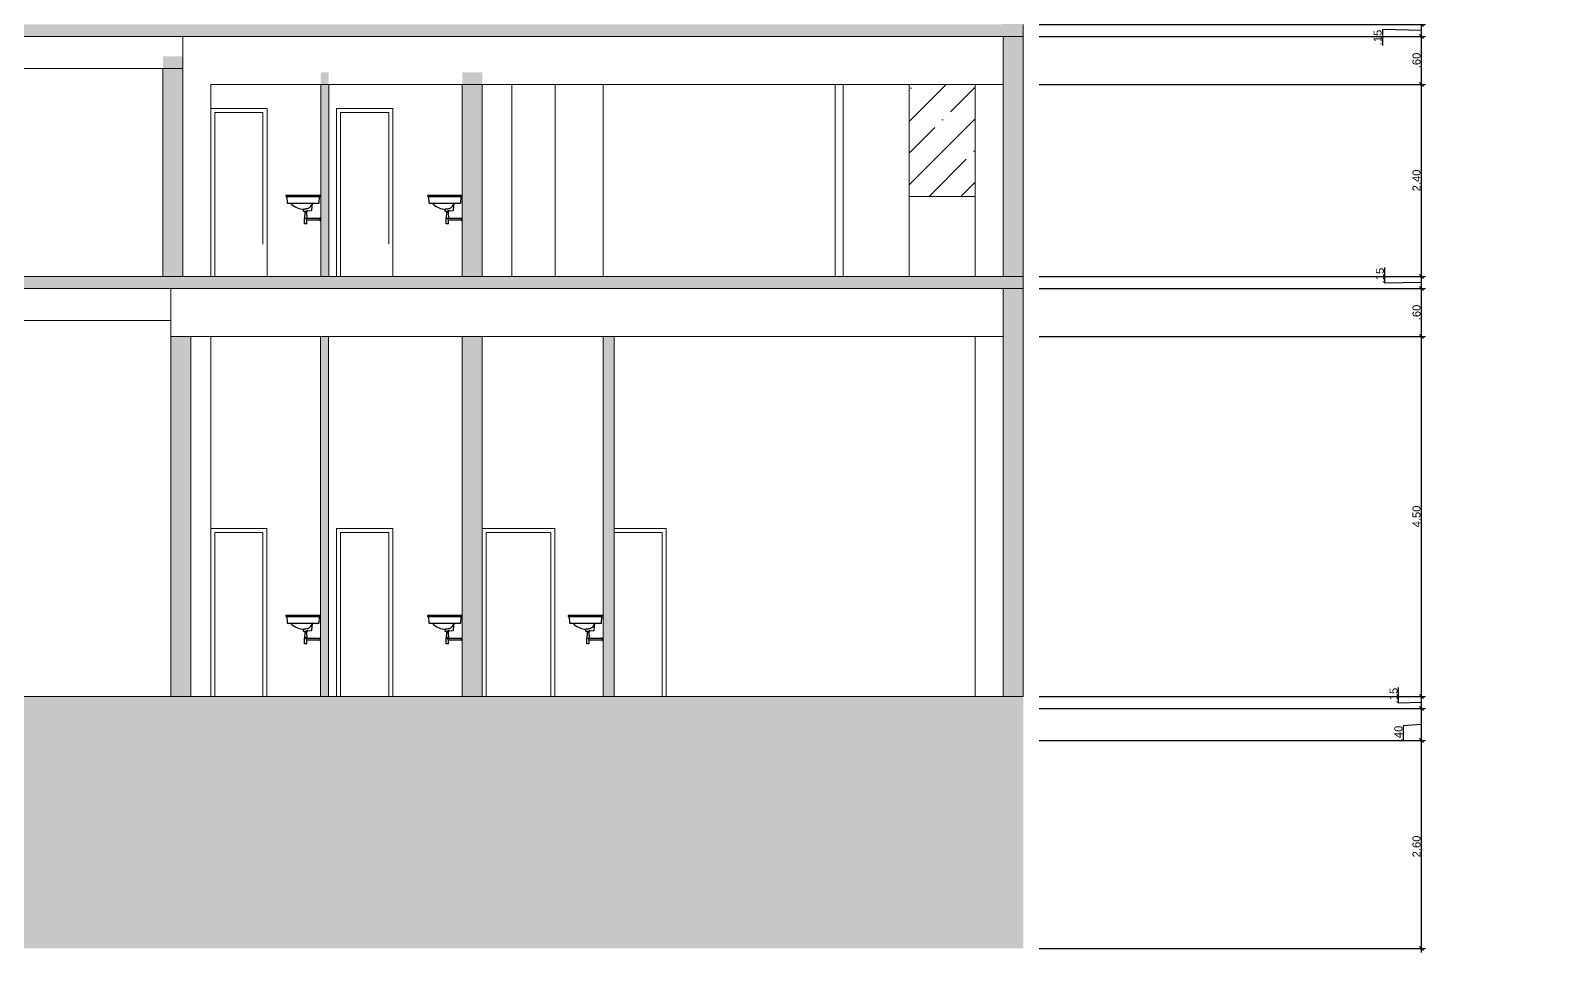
# Model space of a CAD drawing. Header units: millimetres. Extents: x 2878 to 6301, y 540 to 1980.
# Drawn here: x 3065.38 to 3084.44, y 945.43 to 956.95 of the extents above; entities that cross this region are included whole.
import ezdxf

# ---------------------------------------------------------------- set-up
doc = ezdxf.new("R2010")
doc.units = ezdxf.units.MM
doc.header["$LTSCALE"] = 4
for name, color, linetype, lineweight in [('ALVENARIA', 4, 'Continuous', 20), ('COTAS', 35, 'Continuous', 5), ('grosso', 1, 'Continuous', 25), ('PILAR', 1, 'Continuous', 5), ('PORTA', 2, 'Continuous', 20), ('SOLEIRA', 1, 'Continuous', 5)]:
    doc.layers.add(name, color=color, linetype=linetype, lineweight=lineweight)
doc.styles.get("Standard").update_dxf_attribs({"font": 'arial.ttf'})
doc.dimstyles.new('ISO-25', dxfattribs={"dimscale": 0, "dimtxt": 0.1, "dimasz": 0.05, "dimexe": 0.05, "dimexo": 0.2, "dimgap": 0.01, "dimtad": 1, "dimzin": 4, "dimdsep": 46, "dimtxsty": 'Standard', "dimblk": 'OBLIQUE', "dimcen": 0.1, "dimdle": 0.05, "dimclrt": 256, "dimadec": 0, "dimazin": 0, "dimtfac": 1, "dimtix": 1, "dimtofl": 0, "dimtmove": 0, "dimatfit": 3, "dimfxl": 1, "dimtfillclr": 256, "dimarcsym": 0})

# ---------------------------------------------------------------- blocks, each defined once
blk = doc.blocks.new('PIA_VL04')
blk.add_lwpolyline([(0.02, -0.094), (0.015, -0.009, 0.464638), (0.013, -0.006), (0.002, -0.006, -0.351171), (0, -0.004), (0, 0.004, -0.364059), (0.004, 0.007), (0.482, 0.007, -0.435774), (0.485, 0.005), (0.485, -0.004, -0.493118), (0.483, -0.006), (0.473, -0.006, 0.407101), (0.47, -0.009), (0.465, -0.092, -0.384408), (0.46, -0.097), (0.427, -0.097, 0.190801), (0.416, -0.102, -0.170388), (0.256, -0.181, 0.327259), (0.243, -0.193), (0.242, -0.206, -0.337398), (0.24, -0.208), (0.212, -0.208), (0.184, -0.208, 0.069454), (0.18, -0.205), (0.132, -0.202, -0.395263), (0.123, -0.194), (0.114, -0.097), (0.024, -0.097, -0.399821)], format="xyb", close=True)
blk.add_lwpolyline([(0.473, -0.006), (0.013, -0.006)])
blk.add_lwpolyline([(0.427, -0.097), (0.114, -0.097, -0.277433), (0.132, -0.125, 0.262243), (0.182, -0.176, 0.053735), (0.212, -0.181, 0.048939), (0.238, -0.183)], format="xyb")
for end in [266.8232, 267.1512]:
    blk.add_arc((0.364, 3.113), 3.323, 266.8232, end)
blk = doc.blocks.new('_Oblique')
at = {"color": 0, "linetype": 'ByBlock', "lineweight": -2}
blk.add_line((-0.5, -0.5), (0.5, 0.5), dxfattribs=at)
blk = doc.blocks.new('*D154')
at = {"layer": 'COTAS', "color": 0, "lineweight": -2, "transparency": 16777216}
for p, q in [((3077.991, 948.079), (3082.818, 948.079)), ((3082.768, 945.429), (3082.768, 948.129)), ((3077.991, 945.479), (3082.818, 945.479))]:
    blk.add_line(p, q, dxfattribs=at)
at = {"layer": 'Defpoints', "color": 0, "transparency": 16777216}
for p in [(3077.791, 948.079), (3082.768, 948.079), (3077.791, 945.479)]:
    blk.add_point(p, dxfattribs=at)
at = {"layer": 'COTAS', "color": 0, "lineweight": -2, "transparency": 16777216, "xscale": 0.05, "yscale": 0.05, "zscale": 0.05}
for p, rotation in [((3082.768, 948.079), 90), ((3082.768, 945.479), 270)]:
    blk.add_blockref('_Oblique', p, dxfattribs=dict(at, rotation=rotation))
at = {"layer": 'COTAS', "transparency": 16777216, "insert": (3082.707, 946.754), "char_height": 0.1, "attachment_point": 5, "rotation": 90}
blk.add_mtext('2.60', dxfattribs=at)
blk = doc.blocks.new('*D155')
at = {"layer": 'COTAS', "color": 0, "lineweight": -2, "transparency": 16777216}
for p, q in [((3077.991, 948.479), (3082.818, 948.479)), ((3082.768, 948.029), (3082.768, 948.529)), ((3082.768, 948.279), (3082.541, 948.263)), ((3082.541, 948.263), (3082.541, 948.069)), ((3077.991, 948.079), (3082.818, 948.079))]:
    blk.add_line(p, q, dxfattribs=at)
at = {"layer": 'Defpoints', "color": 0, "transparency": 16777216}
for p in [(3077.791, 948.479), (3082.768, 948.479), (3077.791, 948.079)]:
    blk.add_point(p, dxfattribs=at)
at = {"layer": 'COTAS', "color": 0, "lineweight": -2, "transparency": 16777216, "xscale": 0.05, "yscale": 0.05, "zscale": 0.05}
for p, rotation in [((3082.768, 948.479), 90), ((3082.768, 948.079), 270)]:
    blk.add_blockref('_Oblique', p, dxfattribs=dict(at, rotation=rotation))
at = {"layer": 'COTAS', "transparency": 16777216, "insert": (3082.48, 948.166), "char_height": 0.1, "attachment_point": 5, "rotation": 90}
blk.add_mtext('.40', dxfattribs=at)
blk = doc.blocks.new('*D156')
at = {"layer": 'COTAS', "color": 0, "lineweight": -2, "transparency": 16777216}
for p, q in [((3077.991, 948.629), (3082.818, 948.629)), ((3082.481, 948.544), (3082.481, 948.739)), ((3082.768, 948.429), (3082.768, 948.679)), ((3077.991, 948.479), (3082.818, 948.479)), ((3082.768, 948.554), (3082.481, 948.544))]:
    blk.add_line(p, q, dxfattribs=at)
at = {"layer": 'Defpoints', "color": 0, "transparency": 16777216}
for p in [(3077.791, 948.629), (3082.768, 948.629), (3077.791, 948.479)]:
    blk.add_point(p, dxfattribs=at)
at = {"layer": 'COTAS', "color": 0, "lineweight": -2, "transparency": 16777216, "xscale": 0.05, "yscale": 0.05, "zscale": 0.05}
for p, rotation in [((3082.768, 948.629), 90), ((3082.768, 948.479), 270)]:
    blk.add_blockref('_Oblique', p, dxfattribs=dict(at, rotation=rotation))
at = {"layer": 'COTAS', "transparency": 16777216, "insert": (3082.42, 948.641), "char_height": 0.1, "attachment_point": 5, "rotation": 90}
blk.add_mtext('.15', dxfattribs=at)
blk = doc.blocks.new('*D157')
at = {"layer": 'COTAS', "color": 0, "lineweight": -2, "transparency": 16777216}
for p, q in [((3082.768, 948.579), (3082.768, 953.179)), ((3077.991, 953.129), (3082.818, 953.129)), ((3077.991, 948.629), (3082.818, 948.629))]:
    blk.add_line(p, q, dxfattribs=at)
at = {"layer": 'Defpoints', "color": 0, "transparency": 16777216}
for p in [(3077.791, 953.129), (3082.768, 953.129), (3077.791, 948.629)]:
    blk.add_point(p, dxfattribs=at)
at = {"layer": 'COTAS', "color": 0, "lineweight": -2, "transparency": 16777216, "xscale": 0.05, "yscale": 0.05, "zscale": 0.05}
for p, rotation in [((3082.768, 953.129), 90), ((3082.768, 948.629), 270)]:
    blk.add_blockref('_Oblique', p, dxfattribs=dict(at, rotation=rotation))
at = {"layer": 'COTAS', "transparency": 16777216, "insert": (3082.707, 950.879), "char_height": 0.1, "attachment_point": 5, "rotation": 90}
blk.add_mtext('4.50', dxfattribs=at)
blk = doc.blocks.new('*D158')
at = {"layer": 'COTAS', "color": 0, "lineweight": -2, "transparency": 16777216}
for p, q in [((3077.991, 953.729), (3082.818, 953.729)), ((3082.768, 953.079), (3082.768, 953.779)), ((3077.991, 953.129), (3082.818, 953.129))]:
    blk.add_line(p, q, dxfattribs=at)
at = {"layer": 'Defpoints', "color": 0, "transparency": 16777216}
for p in [(3077.791, 953.729), (3082.768, 953.729), (3077.791, 953.129)]:
    blk.add_point(p, dxfattribs=at)
at = {"layer": 'COTAS', "color": 0, "lineweight": -2, "transparency": 16777216, "xscale": 0.05, "yscale": 0.05, "zscale": 0.05}
for p, rotation in [((3082.768, 953.729), 90), ((3082.768, 953.129), 270)]:
    blk.add_blockref('_Oblique', p, dxfattribs=dict(at, rotation=rotation))
at = {"layer": 'COTAS', "transparency": 16777216, "insert": (3082.707, 953.429), "char_height": 0.1, "attachment_point": 5, "rotation": 90}
blk.add_mtext('.60', dxfattribs=at)
blk = doc.blocks.new('*D159')
at = {"layer": 'COTAS', "color": 0, "lineweight": -2, "transparency": 16777216}
for p, q in [((3082.311, 953.794), (3082.311, 953.989)), ((3082.768, 953.679), (3082.768, 953.929)), ((3077.99, 953.879), (3082.818, 953.879)), ((3077.991, 953.729), (3082.818, 953.729)), ((3082.768, 953.804), (3082.311, 953.794))]:
    blk.add_line(p, q, dxfattribs=at)
at = {"layer": 'Defpoints', "color": 0, "transparency": 16777216}
for p in [(3077.79, 953.879), (3077.791, 953.729), (3082.768, 953.879)]:
    blk.add_point(p, dxfattribs=at)
at = {"layer": 'COTAS', "color": 0, "lineweight": -2, "transparency": 16777216, "xscale": 0.05, "yscale": 0.05, "zscale": 0.05}
for p, rotation in [((3082.768, 953.879), 90), ((3082.768, 953.729), 270)]:
    blk.add_blockref('_Oblique', p, dxfattribs=dict(at, rotation=rotation))
at = {"layer": 'COTAS', "transparency": 16777216, "insert": (3082.25, 953.891), "char_height": 0.1, "attachment_point": 5, "rotation": 90}
blk.add_mtext('.15', dxfattribs=at)
blk = doc.blocks.new('*D160')
at = {"layer": 'COTAS', "color": 0, "lineweight": -2, "transparency": 16777216}
for p, q in [((3077.99, 956.279), (3082.818, 956.279)), ((3082.768, 953.829), (3082.768, 956.329)), ((3077.99, 953.879), (3082.818, 953.879))]:
    blk.add_line(p, q, dxfattribs=at)
at = {"layer": 'Defpoints', "color": 0, "transparency": 16777216}
for p in [(3077.79, 956.279), (3082.768, 956.279), (3077.79, 953.879)]:
    blk.add_point(p, dxfattribs=at)
at = {"layer": 'COTAS', "color": 0, "lineweight": -2, "transparency": 16777216, "xscale": 0.05, "yscale": 0.05, "zscale": 0.05}
for p, rotation in [((3082.768, 956.279), 90), ((3082.768, 953.879), 270)]:
    blk.add_blockref('_Oblique', p, dxfattribs=dict(at, rotation=rotation))
at = {"layer": 'COTAS', "transparency": 16777216, "insert": (3082.707, 955.079), "char_height": 0.1, "attachment_point": 5, "rotation": 90}
blk.add_mtext('2.40', dxfattribs=at)
blk = doc.blocks.new('*D161')
at = {"layer": 'COTAS', "color": 0, "lineweight": -2, "transparency": 16777216}
for p, q in [((3077.99, 956.879), (3082.818, 956.879)), ((3082.768, 956.229), (3082.768, 956.929)), ((3077.99, 956.279), (3082.818, 956.279))]:
    blk.add_line(p, q, dxfattribs=at)
at = {"layer": 'Defpoints', "color": 0, "transparency": 16777216}
for p in [(3077.79, 956.879), (3082.768, 956.879), (3077.79, 956.279)]:
    blk.add_point(p, dxfattribs=at)
at = {"layer": 'COTAS', "color": 0, "lineweight": -2, "transparency": 16777216, "xscale": 0.05, "yscale": 0.05, "zscale": 0.05}
for p, rotation in [((3082.768, 956.879), 90), ((3082.768, 956.279), 270)]:
    blk.add_blockref('_Oblique', p, dxfattribs=dict(at, rotation=rotation))
at = {"layer": 'COTAS', "transparency": 16777216, "insert": (3082.707, 956.579), "char_height": 0.1, "attachment_point": 5, "rotation": 90}
blk.add_mtext('.60', dxfattribs=at)
blk = doc.blocks.new('*D162')
at = {"layer": 'COTAS', "color": 0, "lineweight": -2, "transparency": 16777216}
for p, q in [((3077.99, 957.029), (3082.818, 957.029)), ((3082.768, 956.954), (3082.282, 956.964)), ((3082.282, 956.964), (3082.282, 956.768)), ((3082.768, 956.829), (3082.768, 957.079)), ((3077.99, 956.879), (3082.818, 956.879))]:
    blk.add_line(p, q, dxfattribs=at)
at = {"layer": 'Defpoints', "color": 0, "transparency": 16777216}
for p in [(3077.79, 957.029), (3082.768, 957.029), (3077.79, 956.879)]:
    blk.add_point(p, dxfattribs=at)
at = {"layer": 'COTAS', "color": 0, "lineweight": -2, "transparency": 16777216, "xscale": 0.05, "yscale": 0.05, "zscale": 0.05}
for p, rotation in [((3082.768, 957.029), 90), ((3082.768, 956.879), 270)]:
    blk.add_blockref('_Oblique', p, dxfattribs=dict(at, rotation=rotation))
at = {"layer": 'COTAS', "transparency": 16777216, "insert": (3082.221, 956.866), "char_height": 0.1, "attachment_point": 5, "rotation": 90}
blk.add_mtext('.15', dxfattribs=at)

msp = doc.modelspace()

# ---------------------------------------------------------------- hatches: boundary and pattern name
at = {"layer": 'COTAS'}
h = msp.add_hatch(dxfattribs=at)
h.set_pattern_fill('ANSI35', color=256, scale=0.088)
h.set_pattern_definition([(45, (285.1811, -350.4659), (-0.39513127, 0.39513127), []), (45, (285.57623, -350.4659), (-0.39513127, 0.39513127), [0.6985, -0.1397, 0, -0.1397])])
h.paths.add_polyline_path([(3076.366, 954.879), (3077.19, 954.879), (3077.19, 956.279), (3076.366, 956.279)])
h = msp.add_hatch(color=9, dxfattribs=at)
h.dxf.hatch_style = 1
h.paths.add_polyline_path([(3168.473, 948.629), (3160.178, 948.629), (3160.178, 945.479), (3168.473, 945.479)])
h.paths.add_polyline_path([(3043.04, 948.629), (3027.538, 948.629), (3027.538, 945.479), (3043.04, 945.479)])
h.paths.add_polyline_path([(3077.791, 948.629), (3063.45, 948.629), (3063.45, 945.479), (3077.791, 945.479)])
h.paths.add_polyline_path([(3108.948, 948.629), (3093.446, 948.629), (3093.446, 945.479), (3108.948, 945.479)])
h.paths.add_polyline_path([(3143.698, 948.629), (3129.358, 948.629), (3129.358, 945.479), (3143.698, 945.479)])
at = {"layer": 'PORTA', "ltscale": 9}
h = msp.add_hatch(dxfattribs=at)
h.set_pattern_fill('AR-CONC', color=256, scale=0.0051)
h.set_pattern_definition([(50, (-325.8662, -279.7765), (0.92914181, -0.08128934), [0.097155, -1.068705]), (355, (-325.8662, -279.7765), (-0.17974145, 0.9743899), [0.077724, -0.85496698]), (100.451445, (-325.7888, -279.7833), (0.74940036, 0.89310053), [0.08256904, -0.90826025]), (46.1842, (-325.8662, -279.5175), (1.3825031, -0.21441587), [0.1457325, -1.6030575]), (96.635558, (-325.751, -279.5353), (1.2107611, 1.26187324), [0.1238536, -1.3623916]), (351.18415, (-325.8662, -279.5175), (1.2107611, 1.26187324), [0.11658583, -1.28244463]), (21, (-325.7367, -279.5822), (0.7732334, -0.52155251), [0.097155, -1.068705]), (326, (-325.7367, -279.5822), (0.31519034, 0.93935863), [0.077724, -0.854964]), (71.451445, (-325.6722, -279.6257), (1.08842374, 0.41780612), [0.08256904, -0.90825868]), (37.5, (-325.8662, -279.77653), (0.015751877, 0.431230698), [0, -0.8446008, 0, -0.867918, 0, -0.8582025]), (7.5, (-325.8662, -279.77653), (0.34078028, 0.51092093), [0, -0.4948428, 0, -0.8251698, 0, -0.3270885]), (327.5, (-326.1551, -279.77653), (0.691512035, -0.029216594), [0, -0.32385, 0, -1.010412, 0, -1.340739]), (317.5, (-326.2846, -279.77653), (0.75545883, 0.1296751), [0, -0.421005, 0, -0.6710172, 0, -0.952119])])
h.paths.add_polyline_path([(3053.839, 948.629), (3043.04, 948.629), (3043.04, 948.479), (3053.589, 948.479), (3053.589, 948.079), (3053.839, 948.079)])
h.paths.add_polyline_path([(3053.839, 948.079), (3053.589, 948.079), (3053.589, 945.479), (3053.839, 945.479)])
h.paths.add_polyline_path([(3043.289, 948.479), (3043.04, 948.479), (3043.04, 945.479), (3043.289, 945.479)])
h.paths.add_polyline_path([(3056.64, 948.479), (3063.45, 948.479), (3063.45, 948.629), (3056.389, 948.629), (3056.389, 945.479), (3056.64, 945.479)])
h.paths.add_polyline_path([(3063.45, 948.479), (3063.2, 948.479), (3063.2, 945.479), (3063.45, 945.479)])
h.paths.add_polyline_path([(3071.031, 953.129), (3070.781, 953.129), (3070.781, 948.629), (3071.031, 948.629), (3071.031, 950.729)])
h.paths.add_polyline_path([(3043.288, 953.279), (3043.039, 953.279), (3043.039, 948.629), (3043.288, 948.629)])
h.paths.add_polyline_path([(3056.639, 953.729), (3056.389, 953.729), (3056.389, 948.629), (3056.639, 948.629)])
h.paths.add_polyline_path([(3053.839, 953.729), (3053.589, 953.729), (3053.589, 948.629), (3053.839, 948.629)])
h.paths.add_polyline_path([(3053.839, 956.854), (3053.839, 956.854), (3053.589, 956.854), (3053.589, 953.879), (3053.839, 953.879)])
h.paths.add_polyline_path([(3056.639, 956.879), (3056.389, 956.879), (3056.389, 954.549), (3056.389, 953.879), (3056.639, 953.879)])
h.paths.add_polyline_path([(3067.387, 953.129), (3067.138, 953.129), (3067.138, 948.629), (3067.387, 948.629)])
h.paths.add_polyline_path([(3041.216, 953.279), (3041.116, 953.279), (3041.116, 948.629), (3041.216, 948.629)])
h.paths.add_polyline_path([(3037.7, 953.279), (3037.55, 953.279), (3037.55, 948.629), (3037.7, 948.629)])
h.paths.add_polyline_path([(3039.446, 953.279), (3039.196, 953.279), (3039.196, 948.629), (3039.446, 948.629)])
h.paths.add_polyline_path([(3053.839, 957.029), (3032.439, 957.029), (3032.439, 956.879), (3053.839, 956.879)])
h.paths.add_polyline_path([(3077.79, 957.029), (3056.389, 957.029), (3056.389, 956.879), (3077.79, 956.879)])
h.paths.add_polyline_path([(3069.112, 956.429), (3069.012, 956.429), (3069.012, 953.879), (3069.112, 953.879)])
h.paths.add_polyline_path([(3069.111, 953.129), (3069.011, 953.129), (3069.011, 948.629), (3069.111, 948.629)])
h.paths.add_polyline_path([(3072.679, 953.129), (3072.54, 953.129), (3072.54, 948.629), (3072.679, 948.629)])
h.paths.add_polyline_path([(3077.791, 953.729), (3077.54, 953.729), (3077.54, 948.629), (3077.791, 948.629)])
h.paths.add_polyline_path([(3077.79, 956.879), (3077.54, 956.879), (3077.54, 953.879), (3077.79, 953.879)])
h.paths.add_polyline_path([(3032.689, 954.879), (3032.439, 954.879), (3032.439, 953.879), (3032.689, 953.879)])
h.paths.add_polyline_path([(3032.688, 953.279), (3032.439, 953.279), (3032.439, 948.629), (3032.688, 948.629)])
h.paths.add_polyline_path([(3053.938, 953.879), (3032.439, 953.879), (3032.439, 953.729), (3053.938, 953.729)])
h.paths.add_polyline_path([(3077.791, 953.879), (3056.488, 953.879), (3056.488, 953.729), (3077.791, 953.729)])
h.paths.add_polyline_path([(3067.289, 956.629), (3067.039, 956.629), (3067.039, 953.879), (3067.289, 953.879)])
h.paths.add_polyline_path([(3071.03, 956.429), (3070.781, 956.429), (3070.781, 953.879), (3071.03, 953.879)])
h.paths.add_polyline_path([(3077.79, 959.779), (3077.54, 959.779), (3077.54, 957.029), (3077.79, 957.029)])

# ---------------------------------------------------------------- linework, layer by layer
at = {"layer": 'ALVENARIA', "ltscale": 9}
for p, q in [((3077.79, 957.029), (3077.79, 953.879)), ((3067.289, 956.879), (3067.289, 953.879)), ((3077.54, 956.879), (3077.54, 953.879)), ((3067.039, 956.479), (3067.039, 953.879)), ((3071.03, 956.279), (3071.03, 953.879)), ((3075.441, 956.279), (3075.441, 953.879)), ((3075.541, 956.279), (3075.541, 953.879)), ((3076.366, 956.279), (3076.366, 953.879)), ((3069.011, 953.129), (3069.011, 948.629)), ((3069.111, 953.129), (3069.111, 948.629)), ((3070.781, 953.129), (3070.781, 948.629)), ((3071.031, 953.129), (3071.031, 948.629)), ((3071.031, 950.729), (3071.031, 948.629))]:
    msp.add_line(p, q, dxfattribs=at)
at = {"layer": 'ALVENARIA'}
for p, q in [((3056.389, 956.879), (3077.79, 956.879)), ((3069.012, 956.279), (3069.012, 953.879)), ((3069.112, 956.279), (3069.112, 953.879)), ((3070.781, 956.279), (3070.781, 953.879)), ((3076.366, 954.879), (3077.19, 954.879)), ((3032.438, 953.879), (3077.79, 953.879)), ((3056.389, 953.729), (3077.791, 953.729)), ((3056.438, 953.879), (3077.791, 953.879)), ((3067.138, 953.729), (3067.138, 948.629)), ((3077.54, 953.729), (3077.54, 948.629)), ((3077.791, 953.879), (3077.791, 948.629)), ((3067.387, 953.129), (3067.387, 948.629)), ((3072.54, 953.129), (3072.54, 948.629)), ((3072.679, 953.129), (3072.679, 948.629)), ((3027.538, 948.629), (3077.791, 948.629))]:
    msp.add_line(p, q, dxfattribs=at)
at = {"layer": 'ALVENARIA', "color": 6}
msp.add_line((3067.64, 956.279), (3077.54, 956.279), dxfattribs=at)
at = {"layer": 'COTAS', "color": 6, "ltscale": 9}
for p, q in [((3067.64, 956.279), (3067.64, 953.879)), ((3071.94, 956.279), (3071.94, 953.879)), ((3072.54, 956.279), (3072.54, 953.879)), ((3077.19, 956.279), (3077.19, 953.879)), ((3067.64, 953.129), (3067.64, 948.629))]:
    msp.add_line(p, q, dxfattribs=at)
at = {"layer": 'COTAS', "ltscale": 9}
msp.add_line((3071.402, 956.279), (3071.402, 953.879), dxfattribs=at)
at = {"layer": 'COTAS'}
for p, q in [((3071.031, 950.729), (3071.031, 948.629)), ((3071.081, 950.679), (3071.081, 948.629)), ((3071.888, 950.679), (3071.888, 948.629)), ((3071.938, 950.729), (3071.938, 948.629))]:
    msp.add_line(p, q, dxfattribs=at)
at = {"layer": 'grosso'}
for p, q in [((3068.813, 954.679), (3068.808, 954.607)), ((3068.813, 954.697), (3068.813, 954.679)), ((3068.833, 954.679), (3068.813, 954.679)), ((3068.833, 954.697), (3068.833, 954.679)), ((3068.833, 954.679), (3068.838, 954.607)), ((3070.583, 954.679), (3070.578, 954.607)), ((3070.583, 954.697), (3070.583, 954.679)), ((3070.603, 954.679), (3070.583, 954.679)), ((3070.603, 954.697), (3070.603, 954.679)), ((3070.603, 954.679), (3070.608, 954.607)), ((3068.808, 954.538), (3068.808, 954.607)), ((3068.838, 954.602), (3068.808, 954.602)), ((3068.838, 954.538), (3068.808, 954.538)), ((3068.838, 954.607), (3068.838, 954.602)), ((3069.001, 954.602), (3068.838, 954.602)), ((3069.001, 954.582), (3068.838, 954.582)), ((3068.838, 954.538), (3068.838, 954.582)), ((3069.001, 954.605), (3069.001, 954.579)), ((3069.003, 954.607), (3069.011, 954.607)), ((3069.003, 954.577), (3069.011, 954.577)), ((3070.578, 954.538), (3070.578, 954.607)), ((3070.608, 954.602), (3070.578, 954.602)), ((3070.608, 954.538), (3070.578, 954.538)), ((3070.608, 954.607), (3070.608, 954.602)), ((3070.771, 954.602), (3070.608, 954.602)), ((3070.771, 954.582), (3070.608, 954.582)), ((3070.608, 954.538), (3070.608, 954.582)), ((3070.771, 954.605), (3070.771, 954.579)), ((3070.773, 954.607), (3070.781, 954.607)), ((3070.773, 954.577), (3070.781, 954.577)), ((3068.813, 949.429), (3068.808, 949.357)), ((3068.837, 949.367), (3068.808, 949.367)), ((3068.808, 949.288), (3068.808, 949.357)), ((3068.838, 949.352), (3068.808, 949.352)), ((3068.813, 949.447), (3068.813, 949.429)), ((3068.833, 949.429), (3068.813, 949.429)), ((3068.833, 949.447), (3068.833, 949.429)), ((3068.833, 949.429), (3068.838, 949.357)), ((3068.838, 949.357), (3068.838, 949.352)), ((3069.001, 949.352), (3068.838, 949.352)), ((3069.001, 949.355), (3069.001, 949.329)), ((3069.003, 949.357), (3069.011, 949.357)), ((3070.583, 949.429), (3070.578, 949.357)), ((3070.607, 949.367), (3070.578, 949.367)), ((3070.578, 949.288), (3070.578, 949.357)), ((3070.608, 949.352), (3070.578, 949.352)), ((3070.583, 949.447), (3070.583, 949.429)), ((3070.603, 949.429), (3070.583, 949.429)), ((3070.603, 949.447), (3070.603, 949.429)), ((3070.603, 949.429), (3070.608, 949.357)), ((3070.608, 949.357), (3070.608, 949.352)), ((3070.771, 949.352), (3070.608, 949.352)), ((3070.771, 949.355), (3070.771, 949.329)), ((3070.773, 949.357), (3070.781, 949.357)), ((3072.342, 949.429), (3072.337, 949.357)), ((3072.337, 949.288), (3072.337, 949.357)), ((3072.367, 949.352), (3072.337, 949.352)), ((3072.342, 949.447), (3072.342, 949.429)), ((3072.362, 949.429), (3072.342, 949.429)), ((3072.362, 949.447), (3072.362, 949.429)), ((3072.362, 949.429), (3072.367, 949.357)), ((3072.367, 949.357), (3072.367, 949.352)), ((3072.53, 949.352), (3072.367, 949.352)), ((3072.53, 949.355), (3072.53, 949.329)), ((3072.532, 949.357), (3072.54, 949.357)), ((3068.838, 949.288), (3068.808, 949.288)), ((3069.001, 949.332), (3068.838, 949.332)), ((3068.838, 949.288), (3068.838, 949.332)), ((3069.003, 949.327), (3069.011, 949.327)), ((3070.608, 949.288), (3070.578, 949.288)), ((3070.771, 949.332), (3070.608, 949.332)), ((3070.608, 949.288), (3070.608, 949.332)), ((3070.773, 949.327), (3070.781, 949.327)), ((3072.367, 949.288), (3072.337, 949.288)), ((3072.53, 949.332), (3072.367, 949.332)), ((3072.367, 949.288), (3072.367, 949.332)), ((3072.532, 949.327), (3072.54, 949.327))]:
    msp.add_line(p, q, dxfattribs=at)
for centre, radius, start, end in [((3068.842, 954.592), 0.0107, 110.7519, 249.2481), ((3069.003, 954.605), 0.002, 90, 180), ((3069.003, 954.579), 0.002, 180, 270), ((3070.612, 954.592), 0.0107, 110.7519, 249.2481), ((3070.773, 954.605), 0.002, 90, 180), ((3070.773, 954.579), 0.002, 180, 270), ((3068.841, 949.342), 0.0107, 110.7519, 249.2481), ((3069.003, 949.355), 0.002, 90, 180), ((3070.611, 949.342), 0.0107, 110.7519, 249.2481), ((3070.773, 949.355), 0.002, 90, 180), ((3072.371, 949.342), 0.0107, 110.7519, 249.2481), ((3072.532, 949.355), 0.002, 90, 180), ((3069.003, 949.329), 0.002, 180, 270), ((3070.773, 949.329), 0.002, 180, 270), ((3072.532, 949.329), 0.002, 180, 270)]:
    msp.add_arc(centre, radius, start, end, dxfattribs=at)
at = {"layer": 'PILAR', "color": 6}
for p, q in [((3067.138, 953.129), (3071.03, 953.129)), ((3071.03, 953.129), (3077.539, 953.129))]:
    msp.add_line(p, q, dxfattribs=at)
at = {"layer": 'PILAR', "color": 6, "ltscale": 9}
msp.add_line((3077.19, 953.129), (3077.19, 948.629), dxfattribs=at)
at = {"layer": 'PORTA', "ltscale": 9}
for p, q in [((3067.64, 955.979), (3067.64, 953.879)), ((3067.69, 955.929), (3067.69, 953.879)), ((3067.69, 955.929), (3068.29, 955.929)), ((3068.29, 955.929), (3068.29, 954.281)), ((3068.341, 955.979), (3068.341, 953.879)), ((3069.211, 955.979), (3069.211, 953.879)), ((3069.261, 955.929), (3069.261, 953.879)), ((3069.261, 955.929), (3069.861, 955.929)), ((3069.861, 955.929), (3069.861, 954.281)), ((3069.911, 955.979), (3069.911, 953.879)), ((3067.64, 950.729), (3067.64, 948.629)), ((3067.69, 950.679), (3067.69, 948.629)), ((3067.69, 950.679), (3068.29, 950.679)), ((3068.29, 950.679), (3068.29, 948.629)), ((3068.34, 950.729), (3068.34, 948.629)), ((3069.211, 950.729), (3069.211, 948.629)), ((3069.261, 950.679), (3069.261, 948.629)), ((3069.261, 950.679), (3069.861, 950.679)), ((3069.861, 950.679), (3069.861, 948.629)), ((3069.911, 950.729), (3069.911, 948.629)), ((3072.678, 950.679), (3072.678, 948.629)), ((3072.678, 950.679), (3073.278, 950.679)), ((3073.278, 950.679), (3073.278, 948.629))]:
    msp.add_line(p, q, dxfattribs=at)
at = {"layer": 'PORTA'}
for p, q in [((3067.64, 955.979), (3068.34, 955.979)), ((3069.211, 955.979), (3069.911, 955.979)), ((3067.64, 950.729), (3068.34, 950.729)), ((3069.211, 950.729), (3069.911, 950.729)), ((3071.031, 950.729), (3071.938, 950.729)), ((3071.081, 950.679), (3071.888, 950.679)), ((3072.679, 950.729), (3073.328, 950.729)), ((3073.328, 950.729), (3073.328, 948.629))]:
    msp.add_line(p, q, dxfattribs=at)
at = {"layer": 'SOLEIRA'}
for p, q in [((3056.639, 956.479), (3067.289, 956.479)), ((3056.639, 953.329), (3067.138, 953.329))]:
    msp.add_line(p, q, dxfattribs=at)

# ---------------------------------------------------------------- block references
at = {"layer": 'grosso', "xscale": -0.8998468183960022, "yscale": 0.8998468183960022, "zscale": 0.8998468183960022}
for p in [(3069.011, 954.884), (3070.781, 954.884), (3069.011, 949.634), (3070.781, 949.634), (3072.54, 949.634)]:
    msp.add_blockref('PIA_VL04', p, dxfattribs=at)

# ---------------------------------------------------------------- dimensions: what is measured, and where the dimension line sits
at = {"layer": 'COTAS'}
for base, p1, p2, override, picture, middle in [((3082.768, 957.029), (3077.79, 956.879), (3077.79, 957.029), {"dimscale": 1, "dimtmove": 1}, '*D162', (3082.282, 956.954)), ((3082.768, 953.879), (3077.791, 953.729), (3077.79, 953.879), {"dimscale": 1, "dimtmove": 1}, '*D159', (3082.311, 953.804)), ((3082.768, 948.629), (3077.791, 948.479), (3077.791, 948.629), {"dimscale": 1, "dimtmove": 1}, '*D156', (3082.481, 948.554)), ((3082.768, 948.479), (3077.791, 948.079), (3077.791, 948.479), {"dimscale": 1, "dimtmove": 1}, '*D155', (3082.541, 948.253)), ((3082.768, 948.079), (3077.791, 945.479), (3077.791, 948.079), {"dimscale": 1}, '*D154', (3082.768, 946.754))]:
    dim = msp.add_linear_dim(base=base, p1=p1, p2=p2, angle=90, dimstyle='ISO-25', override=override, dxfattribs=at)
    dim.commit()
    dim.dimension.update_dxf_attribs({"geometry": picture, "text_midpoint": middle, "dimtype": 160})
for base, p1, p2, picture, middle in [((3082.768, 956.879), (3077.79, 956.279), (3077.79, 956.879), '*D161', (3082.707, 956.579)), ((3082.768, 956.279), (3077.79, 953.879), (3077.79, 956.279), '*D160', (3082.707, 955.079)), ((3082.768, 953.729), (3077.791, 953.129), (3077.791, 953.729), '*D158', (3082.707, 953.429)), ((3082.768, 953.129), (3077.791, 948.629), (3077.791, 953.129), '*D157', (3082.707, 950.879))]:
    dim = msp.add_linear_dim(base=base, p1=p1, p2=p2, angle=90, dimstyle='ISO-25', override={"dimscale": 1, "dimtmove": 1}, dxfattribs=at)
    dim.commit()
    dim.dimension.update_dxf_attribs({"geometry": picture, "text_midpoint": middle})

doc.saveas('drawing.dxf')
